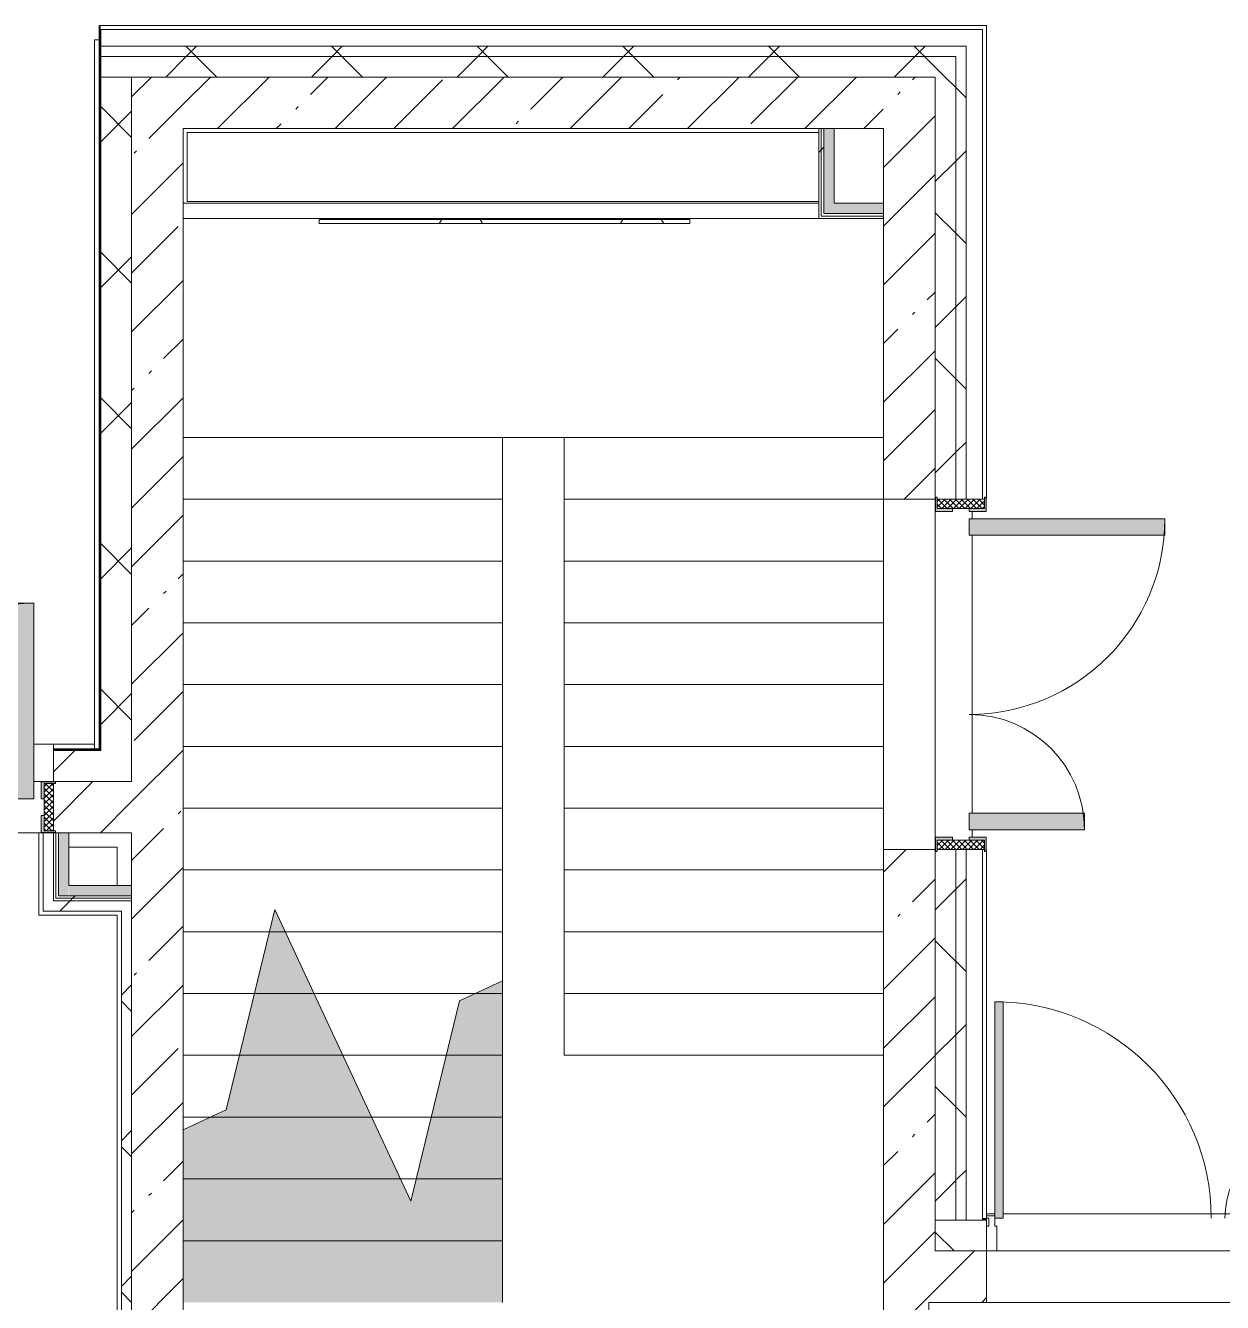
# Model space of a CAD drawing. Header units: millimetres. Extents: x 3991 to 282775, y -8553 to 29560.
# Drawn here: x 237460 to 243270, y 21150 to 27350 of the extents above; entities that cross this region are included whole.
import ezdxf

# ---------------------------------------------------------------- set-up
doc = ezdxf.new("R2010")
doc.units = ezdxf.units.MM
for name, color, linetype, lineweight, true_color in [('A-DOOR-3', 7, 'Continuous', 5, 0xaaaaaa), ('A-DOOR-4', 7, 'Continuous', 5, 0xe2e2e2), ('A-DOOR-FRAM-3', 7, 'Continuous', 5, 0xaaaaaa), ('A-FLOR-1', 7, 'Continuous', 5, 0xaaaaaa), ('I-WALL-2', 7, 'Continuous', 9, 0xe7e7e7), ('Знаки-1', 7, 'Continuous', 5, 0x787878)]:
    doc.layers.add(name, color=color, linetype=linetype, lineweight=lineweight, true_color=true_color)
for name, color, linetype, lineweight in [('A-GLAZ-CWMG-2', 7, 'Continuous', 5), ('A-WALL', 7, 'Continuous', 9), ('A-WALL-4', 7, 'Continuous', 5), ('I-WALL-3', 7, 'Continuous', 5), ('S-STRS-4', 7, 'Continuous', 5), ('S-STRS-MBND-1', 7, 'Continuous', 5), ('Знаки', 7, 'Continuous', 5)]:
    doc.layers.add(name, color=color, linetype=linetype, lineweight=lineweight)
doc.layers.add('S-STRS-3', color=7, linetype='Continuous', lineweight=15, true_color=0xd7cdc4, transparency=1)
pattern_1 = [(45, (148815.1, 0), (-285.1231, 285.1231), []), (45, (149100.2, 0), (-285.1231, 285.1231), [504.031, -100.806, 16.764, -84.042])]
pattern_2 = [(45, (148815.1, 0), (-353.5534, 353.5534), []), (135, (148815.1, 0), (-353.5534, -353.5534), [])]
pattern_3 = [(135, (1471.41, 189.685), (-14.14214, -14.14214), []), (225, (1471.41, 189.685), (14.14214, -14.14214), [])]
pattern_4 = [(45, (-651.384, 189.685), (-14.1421, 14.1421), []), (135, (-651.384, 189.685), (-14.1421, -14.1421), [])]
pattern_5 = [(45, (148815.1, 0), (-530.33, 530.33), []), (135, (148815.1, 0), (-530.33, -530.33), [])]

# ---------------------------------------------------------------- blocks, each defined once
blk = doc.blocks.new('110_Дверь_СКБ_2Ст_Внутренняя - ДН-7д_л__ ДОО_Дв_1450x2100h_Загрузочная_ Помещение холодильных камер-21737406-Общий план 1 этажа с размещением фрагментов 1_1-1_9')
at = {"layer": 'A-DOOR-3'}
h = blk.add_hatch(dxfattribs=at)
h.set_pattern_fill('FP_87', color=256, style=0, pattern_type=2)
h.set_pattern_definition(pattern_3)
h.paths.add_polyline_path([(862.5, -115), (862.5, 115), (817.5, 115), (817.5, -115)])
at = {"layer": 'A-DOOR-4'}
for points in [[(767.5, 40), (767.5, 990), (687.5, 990), (687.5, 40)], [(-742.5, 40), (-662.5, 40), (-662.5, 600), (-742.5, 600), (-742.5, 125)]]:
    blk.add_hatch(color=256, dxfattribs=at).paths.add_polyline_path(points)
h = blk.add_hatch(color=256, dxfattribs=at)
h.paths.add_polyline_path([(-777.5, 40), (-777.5, 123), (-847.5, 123), (-844.3, 115), (-792.5, 115), (-792.5, 40)])
h.paths.add_polyline_path([(812.5, 40), (817.5, 40), (817.5, 115), (872.5, 115), (872.5, 123), (802.5, 123), (802.5, 40)])
h = blk.add_hatch(color=256, dxfattribs=at)
h.paths.add_polyline_path([(872.5, -123), (872.5, -115), (817.5, -115), (812.5, -40), (802.5, -40), (802.5, -123), (862.5, -123)])
h.paths.add_polyline_path([(-833.5, -123), (-777.5, -123), (-777.5, -40), (-792.5, -40), (-792.5, -115), (-847.5, -115), (-842.5, -123), (-837.5, -123)])
at = {"layer": 'A-DOOR-FRAM-3'}
h = blk.add_hatch(dxfattribs=at)
h.set_pattern_fill('FP_88', color=256, style=0, pattern_type=2)
h.set_pattern_definition(pattern_4)
h.paths.add_polyline_path([(-792.5, -115), (-792.5, 115), (-837.5, 115), (-837.5, -115)])
at = {"layer": 'A-DOOR-3'}
for p, q in [((767.5, 990), (687.5, 990)), ((687.5, 990), (687.5, 40)), ((767.5, 40), (767.5, 990)), ((-742.5, 600), (-742.5, 40)), ((-662.5, 600), (-742.5, 600)), ((-662.5, 40), (-662.5, 600)), ((-777.5, 123), (-847.5, 123)), ((-847.5, 123), (-847.5, 115)), ((-847.5, 115), (-792.5, 115)), ((-792.5, 115), (-792.5, 40)), ((-777.5, 40), (-777.5, 123)), ((872.5, 123), (802.5, 123)), ((802.5, 123), (802.5, 40)), ((817.5, 40), (817.5, 115)), ((817.5, 115), (872.5, 115)), ((872.5, 115), (872.5, 123)), ((-792.5, 40), (-777.5, 40)), ((-742.5, 40), (-662.5, 40)), ((687.5, 40), (767.5, 40)), ((802.5, 40), (817.5, 40)), ((-777.5, -40), (-792.5, -40)), ((-792.5, -40), (-792.5, -115)), ((-777.5, -123), (-777.5, -40)), ((817.5, -40), (802.5, -40)), ((802.5, -40), (802.5, -123)), ((817.5, -115), (817.5, -40)), ((-847.5, -115), (-847.5, -123)), ((-792.5, -115), (-847.5, -115)), ((-847.5, -123), (-777.5, -123)), ((802.5, -123), (872.5, -123)), ((872.5, -115), (817.5, -115)), ((872.5, -123), (872.5, -115))]:
    blk.add_line(p, q, dxfattribs=at)
for centre, radius, start, end in [((767.5, 40), 950, 90, 180), ((-742.5, 40), 560, 0, 90)]:
    blk.add_arc(centre, radius, start, end, dxfattribs=at)
at = {"layer": 'A-DOOR-FRAM-3'}
for p, q in [((-792.5, 115), (-837.5, 115)), ((-837.5, 115), (-837.5, -115)), ((-792.5, -115), (-792.5, 115)), ((862.5, 115), (817.5, 115)), ((817.5, 115), (817.5, -115)), ((862.5, -115), (862.5, 115)), ((-837.5, -115), (-792.5, -115)), ((817.5, -115), (862.5, -115))]:
    blk.add_line(p, q, dxfattribs=at)
blk = doc.blocks.new('110_Дверь_СКБ_2Ст_Внутренняя - ДН-4д_ ДОО_Дв_1450x2100h_Лестничная клетка-23615437-Общий план 1 этажа с размещением фрагментов 1_1-1_9')
at = {"layer": 'A-DOOR-3'}
h = blk.add_hatch(dxfattribs=at)
h.set_pattern_fill('FP_87', color=256, style=0, pattern_type=2)
h.set_pattern_definition(pattern_3)
h.paths.add_polyline_path([(862.5, -115), (862.5, 115), (817.5, 115), (817.5, -115)])
at = {"layer": 'A-DOOR-4'}
for points in [[(-662.5, 559.1), (-662.5, 990), (-742.5, 990), (-742.5, 40), (-662.5, 40), (-662.5, 105)], [(767.5, 40), (767.5, 600), (687.5, 600), (687.5, 40)]]:
    blk.add_hatch(color=256, dxfattribs=at).paths.add_polyline_path(points)
h = blk.add_hatch(color=256, dxfattribs=at)
h.paths.add_polyline_path([(872.5, 115), (872.5, 123), (802.5, 123), (802.5, 40), (817.5, 40), (817.5, 115), (862.5, 115)])
h.paths.add_polyline_path([(-777.5, 40), (-777.5, 123), (-847.5, 123), (-847.5, 115), (-792.5, 115), (-792.5, 40)])
h = blk.add_hatch(color=256, dxfattribs=at)
h.paths.add_polyline_path([(872.5, -115), (817.5, -115), (817.5, -40), (802.5, -40), (802.5, -123), (872.5, -123)])
h.paths.add_polyline_path([(-777.5, -40), (-792.5, -40), (-792.5, -115), (-847.5, -115), (-847.5, -123), (-777.5, -123), (-777.5, -83.5)])
at = {"layer": 'A-DOOR-FRAM-3'}
h = blk.add_hatch(dxfattribs=at)
h.set_pattern_fill('FP_88', color=256, style=0, pattern_type=2)
h.set_pattern_definition(pattern_4)
h.paths.add_polyline_path([(-792.5, -115), (-792.5, 115), (-837.5, 115), (-837.5, -115)])
at = {"layer": 'A-DOOR-3'}
for p, q in [((-742.5, 990), (-742.5, 40)), ((-662.5, 990), (-742.5, 990)), ((-662.5, 40), (-662.5, 990)), ((767.5, 600), (687.5, 600)), ((687.5, 600), (687.5, 40)), ((767.5, 40), (767.5, 600)), ((-777.5, 123), (-847.5, 123)), ((-847.5, 123), (-847.5, 115)), ((-847.5, 115), (-792.5, 115)), ((-792.5, 115), (-792.5, 40)), ((-777.5, 40), (-777.5, 123)), ((872.5, 123), (802.5, 123)), ((802.5, 123), (802.5, 40)), ((817.5, 40), (817.5, 115)), ((817.5, 115), (872.5, 115)), ((872.5, 115), (872.5, 123)), ((-792.5, 40), (-777.5, 40)), ((-742.5, 40), (-662.5, 40)), ((687.5, 40), (767.5, 40)), ((802.5, 40), (817.5, 40)), ((-777.5, -40), (-792.5, -40)), ((-792.5, -40), (-792.5, -115)), ((-777.5, -123), (-777.5, -40)), ((817.5, -40), (802.5, -40)), ((802.5, -40), (802.5, -123)), ((817.5, -115), (817.5, -40)), ((-847.5, -115), (-847.5, -123)), ((-792.5, -115), (-847.5, -115)), ((-847.5, -123), (-777.5, -123)), ((802.5, -123), (872.5, -123)), ((872.5, -115), (817.5, -115)), ((872.5, -123), (872.5, -115))]:
    blk.add_line(p, q, dxfattribs=at)
for centre, radius, start, end in [((-742.5, 40), 950, 0, 90), ((767.5, 40), 560, 90, 180)]:
    blk.add_arc(centre, radius, start, end, dxfattribs=at)
at = {"layer": 'A-DOOR-FRAM-3'}
for p, q in [((-792.5, 115), (-837.5, 115)), ((-837.5, 115), (-837.5, -115)), ((-792.5, -115), (-792.5, 115)), ((862.5, 115), (817.5, 115)), ((817.5, 115), (817.5, -115)), ((862.5, -115), (862.5, 115)), ((-837.5, -115), (-792.5, -115)), ((817.5, -115), (862.5, -115))]:
    blk.add_line(p, q, dxfattribs=at)
blk = doc.blocks.new('DRS_ДПУ_распашная__2Ст_Прямоугольная1 - ВН-4_ Нр_ДО_1500х2200 глухая-26741401-Общий план 1 этажа с размещением фрагментов 1_1-1_9')
at = {"layer": 'A-DOOR-4'}
for points in [[(-770, 0), (-730, 0), (-730, 1050), (-770, 1050), (-770, 20)], [(770, 0), (770, 423.1), (730, 423.1), (730, 0)]]:
    blk.add_hatch(color=256, dxfattribs=at).paths.add_polyline_path(points)
at = {"layer": 'A-DOOR-3'}
for p, q in [((-770, 1050), (-770, 0)), ((-730, 1050), (-770, 1050)), ((-730, 0), (-730, 1050)), ((770, 423.1), (730, 423.1)), ((730, 423.1), (730, 0)), ((770, 0), (770, 423.1)), ((-770, 0), (-730, 0)), ((730, 0), (770, 0))]:
    blk.add_line(p, q, dxfattribs=at)
for centre, radius, start, end in [((-770, 0), 1050, 360, 90), ((770, 0), 423.1, 90, 180)]:
    blk.add_arc(centre, radius, start, end, dxfattribs=at)
blk = doc.blocks.new('Прямоугольный импост - Импост структурный с накладкой - 170мм-22855280-Общий план 1 этажа с размещением фрагментов 1_1-1_9')
at = {"layer": 'A-GLAZ-CWMG-2'}
for p, q in [((0, 160), (-50, 160)), ((-50, 160), (-50, 40)), ((0, 40), (0, 160)), ((-50, 40), (-40, 40)), ((-40, 40), (-40, 0)), ((-10, 0), (-10, 40)), ((-10, 40), (0, 40)), ((0, 0), (-10, 0)), ((0, -10), (0, 0)), ((-40, -10), (0, -10))]:
    blk.add_line(p, q, dxfattribs=at)
blk = doc.blocks.new('Съемный металлический экран с перфорацией - E1-V262-Общий план 1 этажа с размещением фрагментов 1_1-1_9')
at = {"layer": 'Знаки-1'}
h = blk.add_hatch(dxfattribs=at)
h.set_pattern_fill('FP_202', color=256, style=0, pattern_type=2)
h.set_pattern_definition([(0, (-89977.03, -26389), (0, 254), [68.059, -371.882]), (60, (-89850.03, -26354.97), (-219.97045, 127), [68.059, -371.882]), (120, (-89816, -26227.97), (-219.97045, -127), [68.059, -371.882]), (30, (-89908.97, -26389), (-5e-05, 508), [68.059, -439.941]), (30, (-90035.97, -26169.03), (-5e-05, 508), [68.059, -439.941]), (150, (-89977.03, -26389), (-439.941, -254), [68.059, -439.941]), (150, (-89850.03, -26169.03), (-439.941, -254), [68.059, -439.941]), (90, (-89816, -26296.03), (-439.941, 254), [68.059, -439.941]), (90, (-90070, -26296.03), (-439.941, 254), [68.059, -439.941])])
h.paths.add_polyline_path([(0, 0), (1800, 0), (1800, 20), (0, 20)])
at = {"layer": 'Знаки'}
for p, q in [((1800, 20), (0, 20)), ((0, 20), (0, 0)), ((0, 0), (1800, 0)), ((1800, 0), (1800, 20))]:
    blk.add_line(p, q, dxfattribs=at)
blk = doc.blocks.new('Зашивка приборов отопления4 - Зашивка приборов отопления-33272095-Общий план 1 этажа с размещением фрагментов 1_1-1_9')
at = {"layer": 'A-WALL-4'}
for p, q in [((121445, 18487.5), (124530, 18487.5)), ((124530, 18487.5), (121445, 18487.5)), ((121445, 18412.5), (124530, 18412.5))]:
    blk.add_line(p, q, dxfattribs=at)

msp = doc.modelspace()

# ---------------------------------------------------------------- hatches: boundary and pattern name
at = {"layer": 'A-WALL-4'}
h = msp.add_hatch(dxfattribs=at)
h.set_pattern_fill('FP_73', color=256, style=0, pattern_type=2)
h.set_pattern_definition(pattern_2)
h.paths.add_polyline_path([(242025.1, 27200), (242025.1, 27250), (237825.1, 27250), (237825.1, 27200), (241985.1, 27200)])
h = msp.add_hatch(dxfattribs=at)
h.set_pattern_fill('FP_73', color=256, style=0, pattern_type=2)
h.set_pattern_definition(pattern_2)
h.paths.add_polyline_path([(237825.1, 27100), (241975.1, 27100), (241975.1, 27200), (237825.1, 27200)])
h = msp.add_hatch(dxfattribs=at)
h.set_pattern_fill('FP_73', color=256, style=0, pattern_type=2)
h.set_pattern_definition(pattern_2)
h.paths.add_polyline_path([(242024.7, 21550), (242025.1, 21550), (242025.1, 23350), (241975.1, 23350), (241979.7, 21550), (241985.1, 21550)])
h.paths.add_polyline_path([(241985.1, 25050), (242025.1, 25050), (242025.1, 27200), (241975.1, 27200), (241975.1, 25050)])
h = msp.add_hatch(dxfattribs=at)
h.set_pattern_fill('FP_73', color=256, style=0, pattern_type=2)
h.set_pattern_definition(pattern_2)
h.paths.add_polyline_path([(237975.1, 23680), (237975.1, 27100), (237825.1, 27100), (237825.1, 23680), (237964.9, 23680)])
h = msp.add_hatch(dxfattribs=at)
h.set_pattern_fill('FP_73', color=256, style=0, pattern_type=2)
h.set_pattern_definition(pattern_2)
h.paths.add_polyline_path([(241875.1, 21550), (241975.1, 21550), (241975.1, 23350), (241885.1, 23350), (241885.1, 23340), (241877.1, 23340), (241875.1, 21553)])
h.paths.add_polyline_path([(241975.1, 25050), (241975.1, 27100), (241875.1, 27100), (241877.1, 25060), (241885.1, 25060), (241885.1, 25050), (241915.4, 25050)])
h = msp.add_hatch(dxfattribs=at)
h.set_pattern_fill('FP_73', color=256, style=0, pattern_type=2)
h.set_pattern_definition(pattern_2)
h.paths.add_polyline_path([(237795.1, 23680), (237825.1, 23680), (237822.1, 23830), (237595.1, 23830), (237595.1, 23680), (237672.6, 23680)])
h.paths.add_polyline_path([(234195.1, 23680), (234195.1, 23830), (233935.1, 23830), (233935.1, 23680), (233995.1, 23680)])
h.paths.add_polyline_path([(235895.1, 23680), (235895.1, 23830), (235345.1, 23830), (235345.1, 23680), (235718, 23680)])
h = msp.add_hatch(dxfattribs=at)
h.set_pattern_fill('FP_73', color=256, style=0, pattern_type=2)
h.set_pattern_definition(pattern_2)
h.paths.add_polyline_path([(258765.1, 21400), (259618.2, 21400), (259509.7, 21550), (258765.1, 21545.8)])
h.paths.add_polyline_path([(249965.1, 21400), (249965.1, 21550), (245425.1, 21550), (245425.1, 21400), (249615.1, 21400)])
h.paths.add_polyline_path([(241985.1, 21400), (242125.1, 21400), (242121.5, 21550), (241875.1, 21545.8), (241875.1, 21400)])
h.paths.add_polyline_path([(255665.1, 21400), (255665.1, 21550), (254365.1, 21545.8), (254365.1, 21400), (255264.3, 21400)])
h.paths.add_polyline_path([(252265.1, 21400), (253465.1, 21400), (253465.1, 21550), (252265.1, 21545.8), (252265.1, 21486)])
h.paths.add_polyline_path([(256565.1, 21400), (257865.1, 21400), (257865.1, 21550), (256565.1, 21545.8), (256565.1, 21540.1)])
h.paths.add_polyline_path([(260050.2, 21400), (259941.7, 21550), (259759.6, 21545.8), (259865.1, 21400)])
at = {"layer": 'I-WALL-2'}
for points in [[(241335.1, 26437.5), (241385.1, 26437.5), (241385.1, 26850), (241335.1, 26850), (241335.1, 26487.5)], [(241385.1, 26437.5), (241625.1, 26437.5), (241625.1, 26487.5), (241385.1, 26487.5)], [(237620.1, 23125), (237670.1, 23125), (237670.1, 23430), (237620.1, 23430), (237620.1, 23289.9)], [(237971.7, 23125), (237975.1, 23125), (237975.1, 23175), (237670.1, 23175), (237672.6, 23125), (237925.1, 23125)]]:
    msp.add_hatch(color=256, dxfattribs=at).paths.add_polyline_path(points)
at = {"layer": 'I-WALL-3'}
h = msp.add_hatch(dxfattribs=at)
h.set_pattern_fill('FP_57', color=256, style=0, pattern_type=2)
h.set_pattern_definition(pattern_1)
h.paths.add_polyline_path([(237975.1, 17270), (238225.1, 17270), (238225.1, 27100), (237975.1, 27100), (237975.1, 17850)])
h = msp.add_hatch(dxfattribs=at)
h.set_pattern_fill('FP_57', color=256, style=0, pattern_type=2)
h.set_pattern_definition(pattern_1)
h.paths.add_polyline_path([(240604.6, 26850), (241625.1, 26850), (241625.1, 27100), (238225.1, 27100), (238225.1, 26850), (238649.9, 26850)])
h = msp.add_hatch(dxfattribs=at)
h.set_pattern_fill('FP_57', color=256, style=0, pattern_type=2)
h.set_pattern_definition(pattern_1)
h.paths.add_polyline_path([(241845.1, 21150), (241875.1, 21150), (241875.1, 23350), (241625.1, 23350), (241625.1, 21150)])
h.paths.add_polyline_path([(241875.1, 25050), (241875.1, 27100), (241625.1, 27100), (241625.1, 25050)])
h = msp.add_hatch(dxfattribs=at)
h.set_pattern_fill('FP_192', color=256, style=0, pattern_type=2)
h.set_pattern_definition(pattern_5)
h.paths.add_polyline_path([(241310.1, 26412.5), (241322.6, 26412.5), (241322.6, 26850), (241310.1, 26850), (241310.1, 26487.5)])
h = msp.add_hatch(dxfattribs=at)
h.set_pattern_fill('FP_192', color=256, style=0, pattern_type=2)
h.set_pattern_definition(pattern_5)
h.paths.add_polyline_path([(241322.6, 26425), (241335.1, 26425), (241335.1, 26850), (241322.6, 26850), (241322.6, 26487.5)])
h = msp.add_hatch(dxfattribs=at)
h.set_pattern_fill('FP_57', color=256, style=0, pattern_type=2)
h.set_pattern_definition(pattern_1)
h.paths.add_polyline_path([(237975.1, 23430), (237975.1, 23680), (237605.1, 23678), (237605.1, 23670), (237595.1, 23670), (237595.1, 23440), (237605.1, 23440), (237605.1, 23432), (237845.8, 23430)])
h.paths.add_polyline_path([(233815.1, 23430), (234165.1, 23432), (234165.1, 23440), (234195.1, 23440), (234195.1, 23670), (234165.1, 23670), (234165.1, 23678), (233815.1, 23680)])
h.paths.add_polyline_path([(235575.1, 23430), (235885.1, 23434), (235885.1, 23440), (235895.1, 23440), (235891.1, 23670), (235885.1, 23670.7), (235885.1, 23678), (235375.1, 23678), (235375.1, 23670), (235345.1, 23670), (235346, 23440), (235375.1, 23440), (235375.1, 23432), (235555.1, 23430)])
h = msp.add_hatch(dxfattribs=at)
h.set_pattern_fill('FP_73', color=256, style=0, pattern_type=2)
h.set_pattern_definition(pattern_2)
h.paths.add_polyline_path([(237672.6, 23050), (237925.1, 23051.3), (237925.1, 23100), (237595.1, 23100), (237595.1, 23050), (237649.4, 23050)])
h = msp.add_hatch(dxfattribs=at)
h.set_pattern_fill('FP_192', color=256, style=0, pattern_type=2)
h.set_pattern_definition(pattern_5)
h.paths.add_polyline_path([(237845.7, 23100), (237975.1, 23104.6), (237975.1, 23112.5), (237607.6, 23112.5), (237607.6, 23100), (237675.2, 23100)])
h = msp.add_hatch(dxfattribs=at)
h.set_pattern_fill('FP_192', color=256, style=0, pattern_type=2)
h.set_pattern_definition(pattern_5)
h.paths.add_polyline_path([(237925.1, 23112.5), (237975.1, 23112.5), (237975.1, 23125), (237620.1, 23125), (237620.1, 23112.5), (237912.6, 23112.5)])
h = msp.add_hatch(dxfattribs=at)
h.set_pattern_fill('FP_73', color=256, style=0, pattern_type=2)
h.set_pattern_definition(pattern_2)
h.paths.add_polyline_path([(237925.1, 19350), (237975.1, 19351.2), (237975.1, 23100), (237925.1, 23100), (237925.1, 19370)])
h = msp.add_hatch(dxfattribs=at)
h.set_pattern_fill('FP_57', color=256, style=0, pattern_type=2)
h.set_pattern_definition(pattern_1)
h.paths.add_polyline_path([(249395.1, 21150), (249395.1, 21400), (245425.1, 21400), (245425.1, 21150), (248423.1, 21150)])
h.paths.add_polyline_path([(242060.6, 21150), (242125.1, 21150), (242125.1, 21400), (241875.1, 21400), (241875.1, 21150)])
h = msp.add_hatch(dxfattribs=at)
h.set_pattern_fill('FP_57', color=256, style=0, pattern_type=2)
h.set_pattern_definition(pattern_1)
h.paths.add_polyline_path([(241815.1, 13620), (241815.1, 13628), (241845.1, 13628), (241844.7, 21150), (241625.1, 21150), (241625.1, 13620)])
at = {"layer": 'S-STRS-3'}
for points in [[(238720.3, 22950), (238669.9, 23058.1), (238643.7, 22950), (238649.9, 22950)], [(239775.1, 21450), (239775.1, 21750), (239356.5, 21750), (239330.3, 21641.9), (239279.9, 21750), (238225.1, 21750), (238225.1, 21450), (239330.3, 21450)], [(239330.3, 21150), (239775.1, 21150), (239775.1, 21450), (238225.1, 21450), (238225.1, 21150), (239279.9, 21150)]]:
    msp.add_hatch(color=256, dxfattribs=at).paths.add_polyline_path(points)
h = msp.add_hatch(color=256, dxfattribs=at)
h.paths.add_polyline_path([(239775.1, 22650), (239775.1, 22711.4), (239643.4, 22650), (239736.9, 22650)])
h.paths.add_polyline_path([(238860.2, 22650), (238720.3, 22950), (238643.7, 22950), (238570.7, 22650), (238649.9, 22650)])
h = msp.add_hatch(color=256, dxfattribs=at)
h.paths.add_polyline_path([(238497.8, 22350), (239000.1, 22350), (238860.2, 22650), (238570.7, 22650), (238507.7, 22390.4)])
h.paths.add_polyline_path([(239643.4, 22350), (239775.1, 22350), (239775.1, 22650), (239643.4, 22650), (239566.5, 22614.1), (239502.3, 22350), (239566.5, 22350)])
h = msp.add_hatch(color=256, dxfattribs=at)
h.paths.add_polyline_path([(238356.7, 22050), (239140, 22050), (239000.1, 22350), (238497.8, 22350), (238433.6, 22085.9)])
h.paths.add_polyline_path([(239775.1, 22050), (239775.1, 22350), (239502.3, 22350), (239429.4, 22050), (239566.5, 22050)])
h = msp.add_hatch(color=256, dxfattribs=at)
h.paths.add_polyline_path([(238225.1, 21750), (239279.9, 21750), (239140, 22050), (238356.7, 22050), (238225.1, 21988.6)])
h.paths.add_polyline_path([(239775.1, 21750), (239775.1, 22050), (239429.4, 22050), (239356.5, 21750), (239429.4, 21750)])

# ---------------------------------------------------------------- linework, layer by layer
at = {"layer": 'A-FLOR-1'}
for p, q in [((241310.1, 26830), (238245.1, 26830)), ((238245.1, 26830), (238245.1, 26495)), ((238245.1, 26495), (241310.1, 26495)), ((237905.1, 23360), (237672.6, 23360)), ((237905.1, 23175), (237905.1, 23360)), ((243745.1, 21150), (242125.1, 21150))]:
    msp.add_line(p, q, dxfattribs=at)
at = {"layer": 'A-WALL'}
for p, q in [((237822.1, 27350), (237822.1, 23833)), ((242105.1, 27330), (237822.1, 27330)), ((237825.1, 27330), (237825.1, 23830)), ((242105.1, 25050), (242105.1, 27330)), ((242025.1, 27250), (237825.1, 27250)), ((242025.1, 25050), (242025.1, 27250)), ((241975.1, 27200), (237825.1, 27200)), ((241975.1, 25050), (241975.1, 27200)), ((237975.1, 27100), (237825.1, 27100)), ((241875.1, 25050), (241875.1, 27100)), ((241322.6, 26425), (241322.6, 26850)), ((241335.1, 26437.5), (241335.1, 26850)), ((241625.1, 26412.5), (241625.1, 26487.5)), ((241625.1, 26425), (241322.6, 26425)), ((241625.1, 26437.5), (241335.1, 26437.5)), ((237595.1, 23833), (237822.1, 23833)), ((237595.1, 23830), (237825.1, 23830)), ((237595.1, 23680), (237825.1, 23680)), ((237545.1, 23430), (237545.1, 23050)), ((237595.1, 23430), (237670.1, 23430)), ((237607.6, 23112.5), (237607.6, 23430)), ((237620.1, 23125), (237620.1, 23430)), ((241875.1, 23350), (241875.1, 21400)), ((241975.1, 21550), (241975.1, 23350)), ((242025.1, 21550), (242025.1, 23350)), ((242105.1, 21550), (242105.1, 23350)), ((237975.1, 19370), (237975.1, 23175)), ((237975.1, 23112.5), (237607.6, 23112.5)), ((237975.1, 23100), (237607.6, 23100)), ((237975.1, 23125), (237620.1, 23125)), ((237545.1, 23050), (237925.1, 23050)), ((237925.1, 23050), (237925.1, 19350)), ((242125.1, 21550), (241875.1, 21550)), ((242105.1, 21558), (242125.1, 21558)), ((242125.1, 21553), (242105.1, 21553)), ((241875.1, 21400), (242125.1, 21400))]:
    msp.add_line(p, q, dxfattribs=at)
at = {"layer": 'A-WALL-4'}
for p, q in [((237817.1, 27350), (237817.1, 23838)), ((242125.1, 27350), (237817.1, 27350)), ((242125.1, 25050), (242125.1, 27350)), ((237795.1, 23838), (237795.1, 27280)), ((237817.1, 27280), (237795.1, 27280)), ((237975.1, 23680), (237975.1, 27100)), ((237975.1, 27100), (241875.1, 27100)), ((242055.1, 24990), (242055.1, 24955)), ((242055.1, 24875), (242055.1, 23525)), ((237500.1, 23860), (237795.1, 23860)), ((237595.1, 23860), (237595.1, 23680)), ((237817.1, 23838), (237595.1, 23838)), ((242055.1, 23445), (242055.1, 23410)), ((242125.1, 21400), (242125.1, 23350)), ((242125.1, 21580), (242165.1, 21580)), ((242205.1, 21580), (243665.1, 21580))]:
    msp.add_line(p, q, dxfattribs=at)
at = {"layer": 'I-WALL-3'}
for p, q in [((238225.1, 17850), (238225.1, 26850)), ((238225.1, 26850), (241625.1, 26850)), ((241310.1, 26850), (241310.1, 26412.5)), ((241385.1, 26487.5), (241385.1, 26850)), ((241625.1, 26850), (241625.1, 26487.5)), ((241625.1, 26487.5), (241385.1, 26487.5)), ((241310.1, 26412.5), (241625.1, 26412.5)), ((241625.1, 26412.5), (241625.1, 17850)), ((241625.1, 25050), (241875.1, 25050)), ((241875.1, 25050), (241875.1, 23350)), ((237500.1, 23680), (237595.1, 23680)), ((237975.1, 23680), (237825.1, 23680)), ((237595.1, 23430), (235895.1, 23430)), ((237525.1, 23430), (237525.1, 23030)), ((237595.1, 23430), (237595.1, 23100)), ((237670.1, 23430), (237975.1, 23430)), ((237670.1, 23175), (237670.1, 23430)), ((237975.1, 23430), (237975.1, 23175)), ((241875.1, 23350), (241625.1, 23350)), ((237975.1, 23175), (237670.1, 23175)), ((237595.1, 23100), (237607.6, 23100)), ((237525.1, 23030), (237905.1, 23030)), ((237905.1, 23030), (237905.1, 19370)), ((242125.1, 21150), (242125.1, 21400)), ((242175.1, 21400), (243695.1, 21400)), ((241845.1, 21150), (242125.1, 21150)), ((241845.1, 13628), (241845.1, 21150))]:
    msp.add_line(p, q, dxfattribs=at)
at = {"layer": 'S-STRS-4'}
for p, q in [((238643.7, 22950), (238720.3, 22950)), ((238643.7, 22950), (238720.3, 22950)), ((239775.1, 22650), (239775.1, 22711.4)), ((238570.7, 22650), (238860.2, 22650)), ((238570.7, 22650), (238860.2, 22650)), ((239643.4, 22650), (239775.1, 22650)), ((239643.4, 22650), (239775.1, 22650)), ((239775.1, 22350), (239775.1, 22650)), ((238497.8, 22350), (239000.1, 22350)), ((238497.8, 22350), (239000.1, 22350)), ((239502.3, 22350), (239775.1, 22350)), ((239502.3, 22350), (239775.1, 22350)), ((239775.1, 22050), (239775.1, 22350)), ((238356.7, 22050), (239140, 22050)), ((238356.7, 22050), (239140, 22050)), ((239429.4, 22050), (239775.1, 22050)), ((239429.4, 22050), (239775.1, 22050)), ((239775.1, 21750), (239775.1, 22050)), ((238225.1, 21750), (239279.9, 21750)), ((238225.1, 21750), (239279.9, 21750)), ((239356.5, 21750), (239775.1, 21750)), ((239356.5, 21750), (239775.1, 21750)), ((239775.1, 21450), (239775.1, 21750)), ((238225.1, 21450), (239775.1, 21450)), ((238225.1, 21450), (239775.1, 21450)), ((239775.1, 21150), (239775.1, 21450))]:
    msp.add_line(p, q, dxfattribs=at)
at = {"layer": 'S-STRS-MBND-1'}
for p, q in [((238225.1, 26850), (238225.1, 25350)), ((241625.1, 26850), (238225.1, 26850)), ((241625.1, 25350), (241625.1, 26850)), ((238225.1, 25350), (239775.1, 25350)), ((238225.1, 22650), (238225.1, 25350)), ((238225.1, 25350), (239775.1, 25350)), ((239775.1, 25350), (240075.1, 25350)), ((239775.1, 22711.4), (239775.1, 25350)), ((241625.1, 25350), (240075.1, 25350)), ((240075.1, 25350), (240075.1, 22350)), ((241625.1, 25350), (240075.1, 25350)), ((241625.1, 25350), (241625.1, 22350)), ((238225.1, 25050), (239775.1, 25050)), ((238225.1, 25050), (239775.1, 25050)), ((241625.1, 25050), (240075.1, 25050)), ((241625.1, 25050), (240075.1, 25050)), ((238225.1, 24750), (239775.1, 24750)), ((238225.1, 24750), (239775.1, 24750)), ((241625.1, 24750), (240075.1, 24750)), ((241625.1, 24750), (240075.1, 24750)), ((238225.1, 24450), (239775.1, 24450)), ((238225.1, 24450), (239775.1, 24450)), ((241625.1, 24450), (240075.1, 24450)), ((241625.1, 24450), (240075.1, 24450)), ((238225.1, 24150), (239775.1, 24150)), ((238225.1, 24150), (239775.1, 24150)), ((241625.1, 24150), (240075.1, 24150)), ((241625.1, 24150), (240075.1, 24150)), ((238225.1, 23850), (239775.1, 23850)), ((238225.1, 23850), (239775.1, 23850)), ((241625.1, 23850), (240075.1, 23850)), ((241625.1, 23850), (240075.1, 23850)), ((238225.1, 23550), (239775.1, 23550)), ((238225.1, 23550), (239775.1, 23550)), ((241625.1, 23550), (240075.1, 23550)), ((241625.1, 23550), (240075.1, 23550)), ((238225.1, 23250), (239775.1, 23250)), ((238225.1, 23250), (239775.1, 23250)), ((241625.1, 23250), (240075.1, 23250)), ((241625.1, 23250), (240075.1, 23250)), ((238669.9, 23058.1), (238433.6, 22085.9)), ((239330.3, 21641.9), (238669.9, 23058.1)), ((238225.1, 22950), (238643.7, 22950)), ((238225.1, 22950), (238643.7, 22950)), ((238720.3, 22950), (239775.1, 22950)), ((238720.3, 22950), (239775.1, 22950)), ((241625.1, 22950), (240075.1, 22950)), ((241625.1, 22950), (240075.1, 22950)), ((239775.1, 22711.4), (239566.5, 22614.1)), ((238225.1, 22650), (238570.7, 22650)), ((238225.1, 22650), (238570.7, 22650)), ((238860.2, 22650), (239643.4, 22650)), ((238860.2, 22650), (239643.4, 22650)), ((241625.1, 22650), (240075.1, 22650)), ((241625.1, 22650), (240075.1, 22650)), ((239566.5, 22614.1), (239330.3, 21641.9)), ((238225.1, 22350), (238497.8, 22350)), ((238225.1, 22350), (238497.8, 22350)), ((239000.1, 22350), (239502.3, 22350)), ((239000.1, 22350), (239502.3, 22350)), ((241625.1, 22350), (240075.1, 22350)), ((238433.6, 22085.9), (238225.1, 21988.6)), ((238225.1, 22050), (238356.7, 22050)), ((238225.1, 22050), (238356.7, 22050)), ((239140, 22050), (239429.4, 22050)), ((239140, 22050), (239429.4, 22050)), ((239279.9, 21750), (239356.5, 21750)), ((239279.9, 21750), (239356.5, 21750))]:
    msp.add_line(p, q, dxfattribs=at)

# ---------------------------------------------------------------- block references
at = {"layer": 'A-DOOR-3', "rotation": 269.9999999999998}
msp.add_blockref('110_Дверь_СКБ_2Ст_Внутренняя - ДН-4д_ ДОО_Дв_1450x2100h_Лестничная клетка-23615437-Общий план 1 этажа с размещением фрагментов 1_1-1_9', (242000.1, 24212.5), dxfattribs=at)
at = {"layer": 'A-DOOR-3'}
for name, p in [('110_Дверь_СКБ_2Ст_Внутренняя - ДН-7д_л__ ДОО_Дв_1450x2100h_Загрузочная_ Помещение холодильных камер-21737406-Общий план 1 этажа с размещением фрагментов 1_1-1_9', (236732.6, 23555)), ('DRS_ДПУ_распашная__2Ст_Прямоугольная1 - ВН-4_ Нр_ДО_1500х2200 глухая-26741401-Общий план 1 этажа с размещением фрагментов 1_1-1_9', (242935.1, 21560))]:
    msp.add_blockref(name, p, dxfattribs=at)
at = {"layer": 'A-GLAZ-CWMG-2', "rotation": 180}
msp.add_blockref('Прямоугольный импост - Импост структурный с накладкой - 170мм-22855280-Общий план 1 этажа с размещением фрагментов 1_1-1_9', (242125.1, 21560), dxfattribs=at)
at = {"layer": 'A-WALL-4'}
msp.add_blockref('Зашивка приборов отопления4 - Зашивка приборов отопления-33272095-Общий план 1 этажа с размещением фрагментов 1_1-1_9', (116780.1, 8000), dxfattribs=at)
at = {"layer": 'Знаки'}
msp.add_blockref('Съемный металлический экран с перфорацией - E1-V262-Общий план 1 этажа с размещением фрагментов 1_1-1_9', (238885.1, 26389), dxfattribs=at)

doc.saveas('drawing.dxf')
